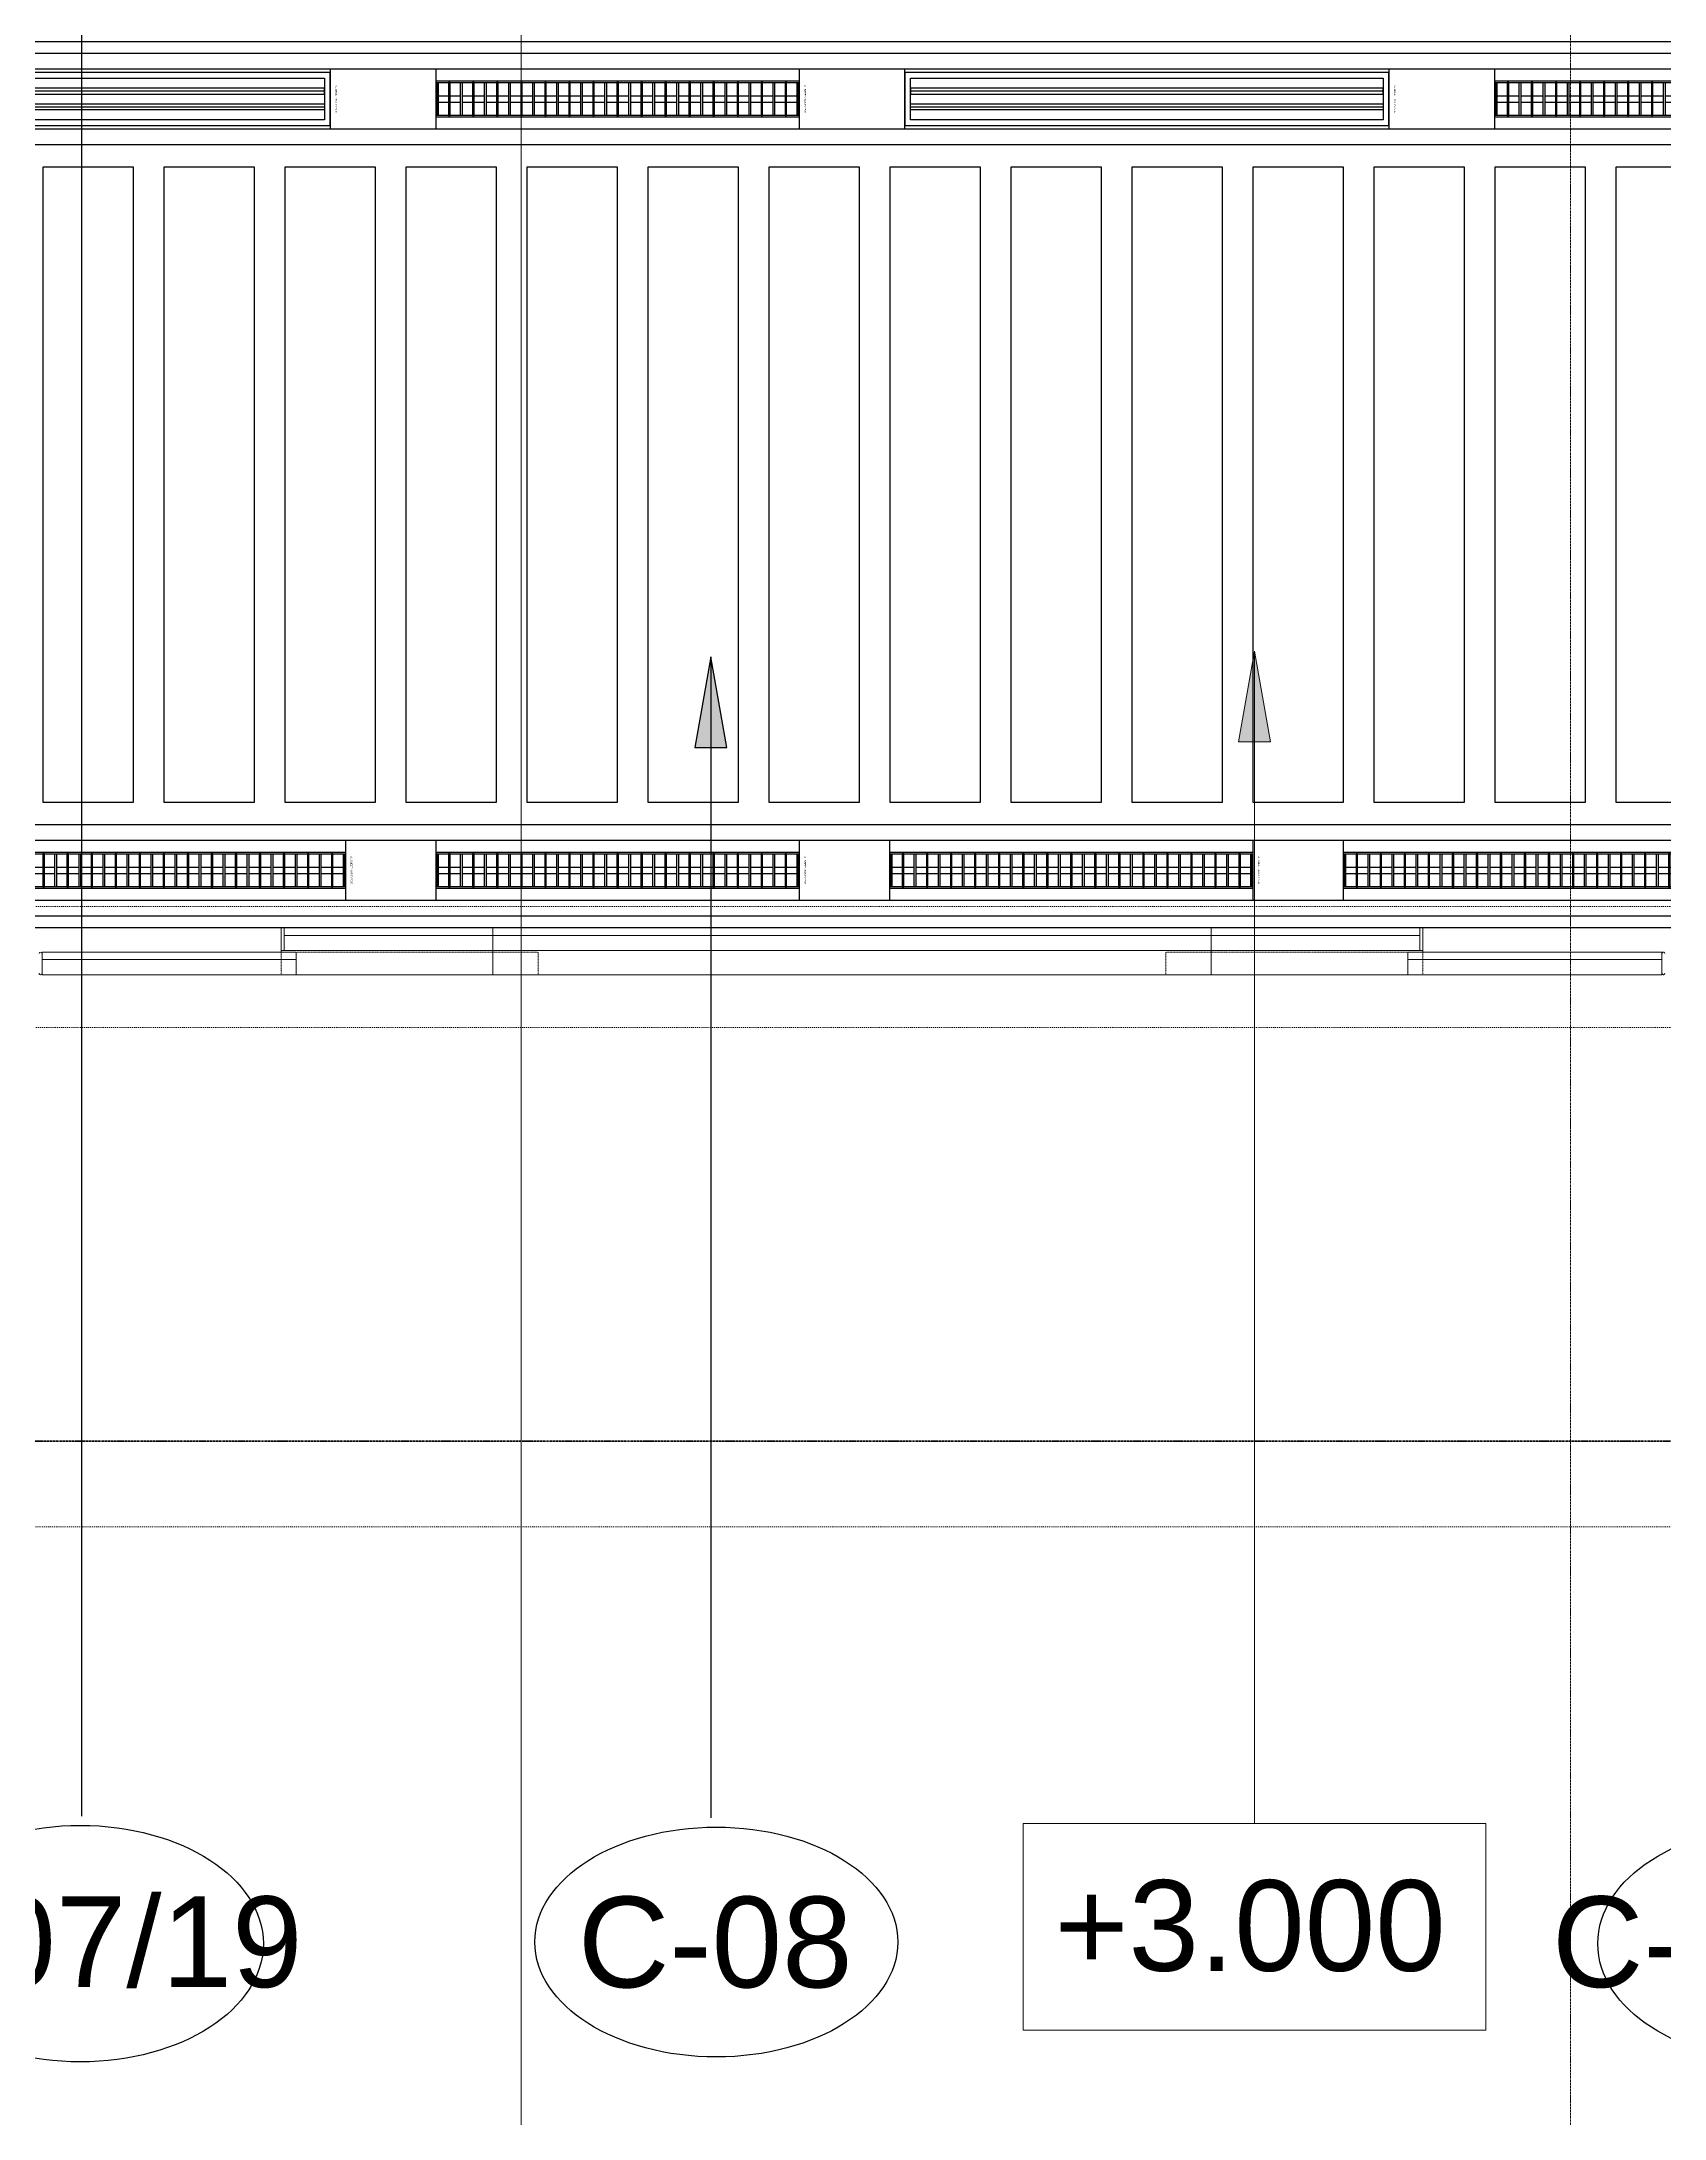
# Model space of a CAD drawing. Header units: millimetres. Extents: x -795739 to -715748, y -34378 to 22353.
# Drawn here: x -749737 to -744371, y -3837 to 3029 of the extents above; entities that cross this region are included whole.
import ezdxf
from ezdxf.enums import TextEntityAlignment as Align
from ezdxf.xclip import XClip

# ---------------------------------------------------------------- set-up
doc = ezdxf.new("R2010")
doc.units = ezdxf.units.MM
doc.header["$XCLIPFRAME"] = 0
for name, pattern in [('DASH', [6.35, 3.175, -3.175]), ('DPA_Grid _ Level 100', [10, 5.5, -1.6, 1.3, -1.6]), ('DPA_Hidden 500', [1.4, 0.8, -0.6])]:
    doc.linetypes.add(name, pattern=pattern)
for name, color, linetype in [('000 - WIPEOUT', 250, 'Continuous'), ('001 - ASCESSORIES', 251, 'Continuous'), ('008 - LIGHTING', 1, 'Continuous'), ('A04_TUBE SERIES', 2, 'Continuous'), ('A11_ALU.SOLID SHEET', 2, 'Continuous')]:
    doc.layers.add(name, color=color, linetype=linetype)
for name, color, linetype, lineweight in [('A-ANNO-NOTE', 3, 'Continuous', 25), ('A-GENM', 1, 'Continuous', 9), ('A-GENM-HDLN', 2, 'DPA_Hidden 500', 9), ('A-ROOM-IDEN', 3, 'Continuous', 25), ('G-ANNO-SECL', 3, 'Continuous', 9), ('G-ANNO-TEXT', 3, 'Continuous', 9), ('Q-SPCQ', 2, 'Continuous', 9), ('Q-SPCQ-HDLN', 2, 'DASH', 9), ('S-GRID', 251, 'Continuous', 9)]:
    doc.layers.add(name, color=color, linetype=linetype, lineweight=lineweight)
doc.styles.add('Arial_2', font='arial.ttf', dxfattribs={"height": 300})

# ---------------------------------------------------------------- blocks, each defined once
blk = doc.blocks.new('DPA_Speciality_PlatformScreenDoor - Length_135300-12767973-4282-01 ENLARGED LOWER PLATFORM LEVEL - REFLECTED CEILING PLAN - SHEET 3')
at = {"layer": 'A-GENM'}
for p, q in [((27837.5, -250), (27639.7, -250)), ((27639.7, -250), (27837.5, -250)), ((27732.5, -250), (27642.5, -250)), ((27642.5, -250), (27732.5, -250)), ((27742.5, -250), (27832.5, -250)), ((27832.5, -250), (27742.5, -250)), ((32212.5, -250), (32410.3, -250)), ((32410.3, -250), (32212.5, -250)), ((32307.5, -250), (32217.5, -250)), ((32217.5, -250), (32307.5, -250)), ((32317.5, -250), (32407.5, -250)), ((32407.5, -250), (32317.5, -250)), ((28390.3, -330), (28514.1, -330)), ((28400.9, -330), (28454, -330)), ((28450.4, -330), (28503.5, -330)), ((29990.3, -330), (30114.1, -330)), ((30000.9, -330), (30054, -330)), ((30050.4, -330), (30103.5, -330))]:
    blk.add_line(p, q, dxfattribs=at)
at = {"layer": 'A-GENM-HDLN'}
for p, q in [((28137.5, -175), (28137.5, -250)), ((28137.5, -175), (28987.5, -175)), ((28987.5, -250), (28987.5, -175)), ((31062.5, -250), (31062.5, -175)), ((31912.5, -175), (31062.5, -175)), ((31912.5, -175), (31912.5, -250)), ((28137.5, -250), (28987.5, -250)), ((31912.5, -250), (31062.5, -250))]:
    blk.add_line(p, q, dxfattribs=at)
at = {"layer": 'Q-SPCQ', "linetype": 'DASH', "lineweight": 9}
blk.add_line((3946, 1650), (73451.3, 1650), dxfattribs=at)
at = {"layer": 'Q-SPCQ'}
for p, q in [((28187.5, -175), (27347.5, -175)), ((27347.5, -175), (28187.5, -175)), ((27347.5, -175), (27347.5, -225)), ((27347.5, -175), (27347.5, -225)), ((27347.5, -245), (27347.5, -180)), ((27347.5, -180), (27347.5, -245)), ((27377.5, -175), (28157.5, -175)), ((28157.5, -175), (27377.5, -175)), ((28157.5, -175), (27377.5, -175)), ((27377.5, -175), (28157.5, -175)), ((28137.5, -175), (28837.5, -175)), ((28187.5, -225), (28187.5, -175)), ((28187.5, -175), (28187.5, -225)), ((28837.5, -175), (28837.5, -330)), ((28837.5, -175), (31212.5, -175)), ((28837.5, -330), (28837.5, -175)), ((28837.5, -200), (28837.5, -175.9)), ((28837.5, -175.9), (28837.5, -200)), ((28837.5, -305), (28837.5, -200)), ((28837.5, -200), (28837.5, -305)), ((31212.5, -175), (31212.5, -330)), ((31212.5, -175), (31912.5, -175)), ((31212.5, -330), (31212.5, -175)), ((31212.5, -200), (31212.5, -175.9)), ((31212.5, -175.9), (31212.5, -200)), ((31212.5, -305), (31212.5, -200)), ((31212.5, -200), (31212.5, -305)), ((31862.5, -175), (32702.5, -175)), ((32702.5, -175), (31862.5, -175)), ((31862.5, -175), (31862.5, -225)), ((31862.5, -225), (31862.5, -175)), ((32672.5, -175), (31892.5, -175)), ((31892.5, -175), (32672.5, -175)), ((31892.5, -175), (32672.5, -175)), ((32672.5, -175), (31892.5, -175)), ((32702.5, -225), (32702.5, -175)), ((32702.5, -225), (32702.5, -175)), ((32702.5, -180), (32702.5, -245)), ((32702.5, -245), (32702.5, -180)), ((27347.5, -225), (28187.5, -225)), ((28187.5, -225), (27347.5, -225)), ((27347.5, -250), (27347.5, -225)), ((27347.5, -225), (27347.5, -250)), ((28187.5, -225), (27347.5, -225)), ((27347.5, -225), (27347.5, -250)), ((27347.5, -250), (27347.5, -225)), ((27347.5, -225), (28187.5, -225)), ((28187.5, -225), (27347.5, -225)), ((27347.5, -225), (28187.5, -225)), ((27347.5, -250), (28187.5, -250)), ((28187.5, -250), (27347.5, -250)), ((27347.5, -250), (28187.5, -250)), ((28187.5, -250), (27347.5, -250)), ((28157.5, -225), (27377.5, -225)), ((27377.5, -225), (28157.5, -225)), ((27377.5, -225), (28157.5, -225)), ((28157.5, -225), (27377.5, -225)), ((28137.5, -225), (27397.5, -225)), ((27397.5, -225), (28137.5, -225)), ((28137.5, -225), (27397.5, -225)), ((27397.5, -225), (28137.5, -225)), ((28137.5, -250), (27397.5, -250)), ((27397.5, -250), (28137.5, -250)), ((28137.5, -250), (27397.5, -250)), ((27397.5, -250), (28137.5, -250)), ((28137.5, -305), (28137.5, -250)), ((28137.5, -250), (28137.5, -330)), ((28147.5, -255), (28137.5, -255)), ((28137.5, -255), (28137.5, -330)), ((28137.5, -330), (28137.5, -255)), ((28137.5, -255), (28147.5, -255)), ((28147.5, -330), (28147.5, -255)), ((28147.5, -255), (28147.5, -330)), ((28837.5, -255), (28147.5, -255)), ((28147.5, -255), (28837.5, -255)), ((28147.5, -255), (28147.5, -305)), ((28147.5, -255), (28147.5, -305)), ((28187.5, -225), (28187.5, -250)), ((28187.5, -225), (28187.5, -250)), ((28187.5, -250), (28187.5, -225)), ((28187.5, -225), (28187.5, -250)), ((28197.5, -255), (28777.5, -255)), ((28777.5, -255), (28197.5, -255)), ((28787.5, -255), (28197.5, -255)), ((28197.5, -255), (28787.5, -255)), ((31212.5, -255), (28837.5, -255)), ((28837.5, -255), (31212.5, -255)), ((28837.5, -255), (28837.5, -305)), ((28837.5, -255), (28837.5, -305)), ((28837.5, -305), (28837.5, -255)), ((28837.5, -255), (28837.5, -305)), ((31162.5, -255), (28887.5, -255)), ((28887.5, -255), (31162.5, -255)), ((28897.5, -255), (31152.5, -255)), ((31152.5, -255), (28897.5, -255)), ((31212.5, -255), (31902.5, -255)), ((31902.5, -255), (31212.5, -255)), ((31212.5, -255), (31212.5, -305)), ((31212.5, -305), (31212.5, -255)), ((31212.5, -305), (31212.5, -255)), ((31212.5, -255), (31212.5, -305)), ((31262.5, -255), (31852.5, -255)), ((31852.5, -255), (31262.5, -255)), ((31852.5, -255), (31272.5, -255)), ((31272.5, -255), (31852.5, -255)), ((32702.5, -225), (31862.5, -225)), ((31862.5, -225), (32702.5, -225)), ((31862.5, -250), (31862.5, -225)), ((31862.5, -250), (31862.5, -225)), ((32702.5, -225), (31862.5, -225)), ((31862.5, -225), (31862.5, -250)), ((31862.5, -250), (31862.5, -225)), ((31862.5, -225), (32702.5, -225)), ((31862.5, -225), (32702.5, -225)), ((32702.5, -225), (31862.5, -225)), ((32702.5, -250), (31862.5, -250)), ((31862.5, -250), (32702.5, -250)), ((31862.5, -250), (32702.5, -250)), ((32702.5, -250), (31862.5, -250)), ((31892.5, -225), (32672.5, -225)), ((32672.5, -225), (31892.5, -225)), ((32672.5, -225), (31892.5, -225)), ((31892.5, -225), (32672.5, -225)), ((31902.5, -255), (31902.5, -330)), ((31912.5, -255), (31902.5, -255)), ((31902.5, -255), (31912.5, -255)), ((31902.5, -330), (31902.5, -255)), ((31902.5, -305), (31902.5, -255)), ((31902.5, -305), (31902.5, -255)), ((31912.5, -225), (32652.5, -225)), ((32652.5, -225), (31912.5, -225)), ((31912.5, -225), (32652.5, -225)), ((32652.5, -225), (31912.5, -225)), ((31912.5, -250), (32652.5, -250)), ((32652.5, -250), (31912.5, -250)), ((31912.5, -250), (32652.5, -250)), ((32652.5, -250), (31912.5, -250)), ((31912.5, -330), (31912.5, -250)), ((31912.5, -250), (31912.5, -305)), ((31912.5, -330), (31912.5, -255)), ((31912.5, -255), (31912.5, -330)), ((32702.5, -225), (32702.5, -250)), ((32702.5, -250), (32702.5, -225)), ((32702.5, -250), (32702.5, -225)), ((32702.5, -225), (32702.5, -250)), ((28137.5, -329.1), (28137.5, -305)), ((28137.5, -330), (28837.5, -330)), ((28137.5, -330), (28147.5, -330)), ((28147.5, -330), (28137.5, -330)), ((28837.5, -305), (28147.5, -305)), ((28147.5, -305), (28827.5, -305)), ((28147.5, -305), (28147.5, -330)), ((28147.5, -305), (28147.5, -330)), ((28147.5, -305), (28827.5, -305)), ((28827.5, -305), (28147.5, -305)), ((28147.5, -330), (28147.5, -305)), ((28147.5, -305), (28147.5, -330)), ((28837.5, -305), (28147.5, -305)), ((28147.5, -305), (28837.5, -305)), ((28827.5, -330), (28147.5, -330)), ((28147.5, -330), (28837.5, -330)), ((28147.5, -330), (28827.5, -330)), ((28827.5, -330), (28147.5, -330)), ((28777.5, -305), (28197.5, -305)), ((28197.5, -305), (28777.5, -305)), ((28777.5, -305), (28197.5, -305)), ((28197.5, -305), (28777.5, -305)), ((28787.5, -305), (28197.5, -305)), ((28197.5, -305), (28787.5, -305)), ((28197.5, -305), (28777.5, -305)), ((28777.5, -305), (28197.5, -305)), ((28777.5, -330), (28197.5, -330)), ((28197.5, -330), (28777.5, -330)), ((28777.5, -330), (28197.5, -330)), ((28197.5, -330), (28777.5, -330)), ((28827.5, -305), (28837.5, -305)), ((28837.5, -330), (28827.5, -330)), ((28837.5, -329.1), (28837.5, -305)), ((31212.5, -305), (28837.5, -305)), ((28837.5, -305), (28847.5, -305)), ((28837.5, -330), (28837.5, -305)), ((28837.5, -305), (28837.5, -330)), ((31212.5, -305), (28837.5, -305)), ((28837.5, -305), (31212.5, -305)), ((28837.5, -305), (28837.5, -329.1)), ((28837.5, -330), (28837.5, -305)), ((28837.5, -305), (28837.5, -330)), ((28837.5, -330), (31212.5, -330)), ((28847.5, -330), (28837.5, -330)), ((28837.5, -330), (31212.5, -330)), ((28847.5, -305), (31202.5, -305)), ((28847.5, -305), (31202.5, -305)), ((31202.5, -305), (28847.5, -305)), ((31202.5, -330), (28847.5, -330)), ((28847.5, -330), (31202.5, -330)), ((31202.5, -330), (28847.5, -330)), ((31162.5, -305), (28887.5, -305)), ((28887.5, -305), (31162.5, -305)), ((31152.5, -305), (28897.5, -305)), ((28897.5, -305), (31152.5, -305)), ((31152.5, -305), (28897.5, -305)), ((28897.5, -305), (31152.5, -305)), ((28897.5, -305), (31152.5, -305)), ((31152.5, -305), (28897.5, -305)), ((31152.5, -330), (28897.5, -330)), ((28897.5, -330), (31152.5, -330)), ((31152.5, -330), (28897.5, -330)), ((28897.5, -330), (31152.5, -330)), ((31202.5, -305), (31212.5, -305)), ((31212.5, -330), (31202.5, -330)), ((31212.5, -329.1), (31212.5, -305)), ((31212.5, -305), (31222.5, -305)), ((31902.5, -305), (31212.5, -305)), ((31212.5, -305), (31212.5, -330)), ((31212.5, -330), (31212.5, -305)), ((31212.5, -305), (31902.5, -305)), ((31902.5, -305), (31212.5, -305)), ((31212.5, -305), (31212.5, -329.1)), ((31212.5, -330), (31212.5, -305)), ((31212.5, -305), (31212.5, -330)), ((31212.5, -330), (31912.5, -330)), ((31212.5, -330), (31902.5, -330)), ((31222.5, -330), (31212.5, -330)), ((31222.5, -305), (31902.5, -305)), ((31902.5, -305), (31222.5, -305)), ((31222.5, -305), (31902.5, -305)), ((31902.5, -330), (31222.5, -330)), ((31902.5, -330), (31222.5, -330)), ((31222.5, -330), (31902.5, -330)), ((31262.5, -305), (31852.5, -305)), ((31852.5, -305), (31262.5, -305)), ((31272.5, -305), (31852.5, -305)), ((31852.5, -305), (31272.5, -305)), ((31272.5, -305), (31852.5, -305)), ((31852.5, -305), (31272.5, -305)), ((31852.5, -305), (31272.5, -305)), ((31272.5, -305), (31852.5, -305)), ((31272.5, -330), (31852.5, -330)), ((31852.5, -330), (31272.5, -330)), ((31272.5, -330), (31852.5, -330)), ((31852.5, -330), (31272.5, -330)), ((31902.5, -330), (31902.5, -305)), ((31902.5, -330), (31902.5, -305)), ((31902.5, -305), (31902.5, -330)), ((31902.5, -330), (31902.5, -305)), ((31902.5, -330), (31912.5, -330)), ((31912.5, -330), (31902.5, -330)), ((31912.5, -305), (31912.5, -329.1))]:
    blk.add_line(p, q, dxfattribs=at)
for centre, start, end in [((27342.5, -180), 0, 180), ((27342.5, -180), 60, 120), ((27342.5, -180), 0, 45), ((32707.5, -180), 0, 180), ((32707.5, -180), 135, 180), ((27342.5, -245), 180, 360), ((27342.5, -245), 240, 300), ((27342.5, -245), 330, 360), ((32707.5, -245), 180, 210), ((32707.5, -245), 180, 0)]:
    blk.add_arc(centre, 5, start, end, dxfattribs=at)
at = {"layer": 'Q-SPCQ-HDLN'}
for p, q in [((73451.3, 0), (3946, 0)), ((73451.3, -330), (3946, -330)), ((73451.3, -400), (3946, -400))]:
    blk.add_line(p, q, dxfattribs=at)
blk = doc.blocks.new('DPA_TAG Room-Ceiling - STANDARD-8527542-4282-01 ENLARGED LOWER PLATFORM LEVEL - REFLECTED CEILING PLAN - SHEET 3')
at = {"layer": 'A-ROOM-IDEN'}
blk.add_ellipse((0, 0), major_axis=(-6, 0), ratio=0.633333, dxfattribs=at)
blk = doc.blocks.new('Ceiling Tags - Ceiling Tags-9510765-4282-01 ENLARGED LOWER PLATFORM LEVEL - REFLECTED CEILING PLAN - SHEET 3')
at = {"layer": 'A-ANNO-NOTE'}
blk.add_ellipse((0, 0), major_axis=(6.049, 0), ratio=0.646436, dxfattribs=at)
blk = doc.blocks.new('*U1241')
at = {"layer": 'S-GRID', "linetype": 'DPA_Grid _ Level 100'}
blk.add_line((34200, -21374.7), (34200, 16961.2), dxfattribs=at)
blk = doc.blocks.new('*U668')
at = {"layer": '001 - ASCESSORIES', "color": 0, "linetype": 'ByBlock'}
blk.add_lwpolyline([(800, 87.5), (-800, 87.5), (-800, -87.5), (800, -87.5)], close=True, dxfattribs=at)
at = {"layer": '001 - ASCESSORIES', "linetype": 'ByBlock'}
for points in [[(-781.5, 69), (781.5, 69), (781.5, -69), (-781.5, -69)], [(781.5, 36.3), (-781.5, 36.3), (-781.5, 16.3), (781.5, 16.3)], [(-781.5, -16.3), (781.5, -16.3), (781.5, -36.3), (-781.5, -36.3)]]:
    blk.add_lwpolyline(points, close=True, dxfattribs=at)
for points in [[(781.5, 26.3), (-781.5, 26.3)], [(-781.5, -26.3), (781.5, -26.3)]]:
    blk.add_lwpolyline(points, dxfattribs=at)
blk = doc.blocks.new('*U666')
at = {"color": 1}
blk.add_wipeout([(600, -60), (-600, -60), (-600, 60), (600, 60)], dxfattribs=at).dxf.layer = '000 - WIPEOUT'
at = {"layer": '001 - ASCESSORIES', "color": 0}
blk.add_lwpolyline([(600, -60), (-600, -60), (-600, 60), (600, 60)], close=True, dxfattribs=at)
at = {"layer": '001 - ASCESSORIES'}
for points in [[(-593.5, -55), (-598.5, -55), (-598.5, 55), (-593.5, 55)], [(595, -55), (-595, -55), (-595, 55), (595, 55)], [(-558.8, -55), (-553.8, -55), (-553.8, 55), (-558.8, 55)], [(-514, -55), (-519, -55), (-519, 55), (-514, 55)], [(-479.3, -55), (-474.3, -55), (-474.3, 55), (-479.3, 55)], [(-434.6, -55), (-439.6, -55), (-439.6, 55), (-434.6, 55)], [(-399.8, -55), (-394.8, -55), (-394.8, 55), (-399.8, 55)], [(-355.1, -55), (-360.1, -55), (-360.1, 55), (-355.1, 55)], [(-320.4, -55), (-315.4, -55), (-315.4, 55), (-320.4, 55)], [(-275.6, -55), (-280.6, -55), (-280.6, 55), (-275.6, 55)], [(-240.9, -55), (-235.9, -55), (-235.9, 55), (-240.9, 55)], [(-196.2, -55), (-201.2, -55), (-201.2, 55), (-196.2, 55)], [(-161.4, -55), (-156.4, -55), (-156.4, 55), (-161.4, 55)], [(-116.7, -55), (-121.7, -55), (-121.7, 55), (-116.7, 55)], [(-82, -55), (-77, -55), (-77, 55), (-82, 55)], [(-37.2, -55), (-42.2, -55), (-42.2, 55), (-37.2, 55)], [(-2.5, -55), (2.5, -55), (2.5, 55), (-2.5, 55)], [(42.2, -55), (37.2, -55), (37.2, 55), (42.2, 55)], [(77, -55), (82, -55), (82, 55), (77, 55)], [(121.7, -55), (116.7, -55), (116.7, 55), (121.7, 55)], [(156.4, -55), (161.4, -55), (161.4, 55), (156.4, 55)], [(201.2, -55), (196.2, -55), (196.2, 55), (201.2, 55)], [(235.9, -55), (240.9, -55), (240.9, 55), (235.9, 55)], [(280.6, -55), (275.6, -55), (275.6, 55), (280.6, 55)], [(315.4, -55), (320.4, -55), (320.4, 55), (315.4, 55)], [(360.1, -55), (355.1, -55), (355.1, 55), (360.1, 55)], [(394.8, -55), (399.8, -55), (399.8, 55), (394.8, 55)], [(439.6, -55), (434.6, -55), (434.6, 55), (439.6, 55)], [(474.3, -55), (479.3, -55), (479.3, 55), (474.3, 55)], [(519, -55), (514, -55), (514, 55), (519, 55)], [(553.8, -55), (558.8, -55), (558.8, 55), (553.8, 55)], [(598.5, -55), (593.5, -55), (593.5, 55), (598.5, 55)]]:
    blk.add_lwpolyline(points, close=True, dxfattribs=at)
for points in [[(-593.5, 10), (-558.8, 10)], [(-553.8, 10), (-519, 10)], [(-514, 10), (-479.3, 10)], [(-474.3, 10), (-439.6, 10)], [(-434.6, 10), (-399.8, 10)], [(-394.8, 10), (-360.1, 10)], [(-355.1, 10), (-320.4, 10)], [(-315.4, 10), (-280.6, 10)], [(-275.6, 10), (-240.9, 10)], [(-235.9, 10), (-201.2, 10)], [(-196.2, 10), (-161.4, 10)], [(-156.4, 10), (-121.7, 10)], [(-116.7, 10), (-82, 10)], [(-77, 10), (-42.2, 10)], [(-37.2, 10), (-2.5, 10)], [(2.5, 10), (37.2, 10)], [(42.2, 10), (77, 10)], [(82, 10), (116.7, 10)], [(121.7, 10), (156.4, 10)], [(161.4, 10), (196.2, 10)], [(201.2, 10), (235.9, 10)], [(240.9, 10), (275.6, 10)], [(280.6, 10), (315.4, 10)], [(320.4, 10), (355.1, 10)], [(360.1, 10), (394.8, 10)], [(399.8, 10), (434.6, 10)], [(439.6, 10), (474.3, 10)], [(479.3, 10), (514, 10)], [(519, 10), (553.8, 10)], [(558.8, 10), (593.5, 10)], [(-593.5, -10), (-558.8, -10)], [(-553.8, -10), (-519, -10)], [(-514, -10), (-479.3, -10)], [(-474.3, -10), (-439.6, -10)], [(-434.6, -10), (-399.8, -10)], [(-394.8, -10), (-360.1, -10)], [(-355.1, -10), (-320.4, -10)], [(-315.4, -10), (-280.6, -10)], [(-275.6, -10), (-240.9, -10)], [(-235.9, -10), (-201.2, -10)], [(-196.2, -10), (-161.4, -10)], [(-156.4, -10), (-121.7, -10)], [(-116.7, -10), (-82, -10)], [(-77, -10), (-42.2, -10)], [(-37.2, -10), (-2.5, -10)], [(2.5, -10), (37.2, -10)], [(42.2, -10), (77, -10)], [(82, -10), (116.7, -10)], [(121.7, -10), (156.4, -10)], [(161.4, -10), (196.2, -10)], [(201.2, -10), (235.9, -10)], [(240.9, -10), (275.6, -10)], [(280.6, -10), (315.4, -10)], [(320.4, -10), (355.1, -10)], [(360.1, -10), (394.8, -10)], [(399.8, -10), (434.6, -10)], [(439.6, -10), (474.3, -10)], [(479.3, -10), (514, -10)], [(519, -10), (553.8, -10)], [(558.8, -10), (593.5, -10)]]:
    blk.add_lwpolyline(points, dxfattribs=at)
blk = doc.blocks.new('*U919')
at = {"layer": 'A11_ALU.SOLID SHEET', "color": 0}
blk.add_lwpolyline([(350, -98.8), (350, 98.8), (0, 98.8), (0, -98.8)], close=True, dxfattribs=at)
at = {"layer": 'Defpoints', "color": 250}
blk.add_point((0, 0), dxfattribs=at)
blk.add_text('AL.SHEET-HAT-TYPE-R', height=6, rotation=270, dxfattribs=at).set_placement((15, 0), align=Align.BOTTOM_CENTER)
blk = doc.blocks.new('*U925')
blk.add_attdef('EXTR.OVL-LENGTH_', (-25, -59.1), '', height=5)
blk.add_wipeout([(-25, 0), (25, 0), (25, 67400), (-25, 67400)]).dxf.layer = '000 - WIPEOUT'
at = {"layer": 'A04_TUBE SERIES', "color": 0}
blk.add_lwpolyline([(-25, 0), (25, 0), (25, 67400), (-25, 67400)], close=True, dxfattribs=at)
blk = doc.blocks.new('*U926')
blk.add_attdef('EXTR.OVL-LENGTH_', (-25, -59.1), '', height=5)
blk.add_wipeout([(-25, 0), (25, 0), (25, 67400), (-25, 67400)]).dxf.layer = '000 - WIPEOUT'
at = {"layer": 'A04_TUBE SERIES', "color": 0}
blk.add_lwpolyline([(-25, 0), (25, 0), (25, 67400), (-25, 67400)], close=True, dxfattribs=at)
blk = doc.blocks.new('*U920')
at = {"layer": 'A11_ALU.SOLID SHEET', "color": 0}
blk.add_lwpolyline([(300, -98.8), (300, 98.8), (0, 98.8), (0, -98.8)], close=True, dxfattribs=at)
at = {"layer": 'Defpoints', "color": 250}
blk.add_point((0, 0), dxfattribs=at)
blk.add_text('AL.SHEET-HAT-TYPE-R', height=6, rotation=270, dxfattribs=at).set_placement((15, 0), align=Align.BOTTOM_CENTER)
blk = doc.blocks.new('*U927')
blk.add_attdef('EXTR.OVL-LENGTH_', (-25, -59.1), '', height=5)
blk.add_wipeout([(-25, 0), (25, 0), (25, 67400), (-25, 67400)]).dxf.layer = '000 - WIPEOUT'
at = {"layer": 'A04_TUBE SERIES', "color": 0}
blk.add_lwpolyline([(-25, 0), (25, 0), (25, 67400), (-25, 67400)], close=True, dxfattribs=at)
blk = doc.blocks.new('*U928')
blk.add_attdef('EXTR.OVL-LENGTH_', (-25, -59.1), '', height=5)
blk.add_wipeout([(-25, 0), (25, 0), (25, 67400), (-25, 67400)]).dxf.layer = '000 - WIPEOUT'
at = {"layer": 'A04_TUBE SERIES', "color": 0}
blk.add_lwpolyline([(-25, 0), (25, 0), (25, 67400), (-25, 67400)], close=True, dxfattribs=at)
blk = doc.blocks.new('*U929')
at = {"color": 3}
for points in [[(-1050, -1250), (1050, -1250), (1050, -1550), (-1050, -1550)], [(-1050, -1650), (1050, -1650), (1050, -1950), (-1050, -1950)], [(-1050, -2050), (1050, -2050), (1050, -2350), (-1050, -2350)], [(-1050, -2450), (1050, -2450), (1050, -2750), (-1050, -2750)], [(-1050, -2850), (1050, -2850), (1050, -3150), (-1050, -3150)], [(-1050, -3250), (1050, -3250), (1050, -3550), (-1050, -3550)], [(-1050, -3650), (1050, -3650), (1050, -3950), (-1050, -3950)], [(-1050, -4050), (1050, -4050), (1050, -4350), (-1050, -4350)], [(-1050, -4450), (1050, -4450), (1050, -4750), (-1050, -4750)], [(-1050, -4850), (1050, -4850), (1050, -5150), (-1050, -5150)], [(-1050, -5250), (1050, -5250), (1050, -5550), (-1050, -5550)], [(-1050, -5650), (1050, -5650), (1050, -5950), (-1050, -5950)], [(-1050, -6050), (1050, -6050), (1050, -6350), (-1050, -6350)], [(-1050, -6450), (1050, -6450), (1050, -6750), (-1050, -6750)]]:
    blk.add_wipeout(points, dxfattribs=at).dxf.layer = '000 - WIPEOUT'
at = {"layer": 'A11_ALU.SOLID SHEET', "color": 0, "linetype": 'ByBlock'}
for points in [[(-1050, -1550), (1050, -1550), (1050, -1250), (-1050, -1250)], [(-1050, -1950), (1050, -1950), (1050, -1650), (-1050, -1650)], [(-1050, -2350), (1050, -2350), (1050, -2050), (-1050, -2050)], [(-1050, -2750), (1050, -2750), (1050, -2450), (-1050, -2450)], [(-1050, -3150), (1050, -3150), (1050, -2850), (-1050, -2850)], [(-1050, -3550), (1050, -3550), (1050, -3250), (-1050, -3250)], [(-1050, -3950), (1050, -3950), (1050, -3650), (-1050, -3650)], [(-1050, -4350), (1050, -4350), (1050, -4050), (-1050, -4050)], [(-1050, -4750), (1050, -4750), (1050, -4450), (-1050, -4450)], [(-1050, -5150), (1050, -5150), (1050, -4850), (-1050, -4850)], [(-1050, -5550), (1050, -5550), (1050, -5250), (-1050, -5250)], [(-1050, -5950), (1050, -5950), (1050, -5650), (-1050, -5650)], [(-1050, -6350), (1050, -6350), (1050, -6050), (-1050, -6050)], [(-1050, -6750), (1050, -6750), (1050, -6450), (-1050, -6450)]]:
    blk.add_lwpolyline(points, close=True, dxfattribs=at)
blk = doc.blocks.new('*U1025')
blk.add_lwpolyline([(-107450, -550), (27650, -550), (27650, -3480), (-107450, -3480)], close=True)
at = {"layer": '008 - LIGHTING'}
for p in [(-4900, -740), (-4900, -740), (-4900, -740), (-1400, -740), (-1400, -740), (-1400, -740)]:
    blk.add_blockref('*U668', p, dxfattribs=at)
at = {"layer": 'A11_ALU.SOLID SHEET', "color": 1}
for name, p in [('*U919', (-4100, -740)), ('*U919', (-2550, -740)), ('*U919', (-600, -740)), ('*U920', (-4050, -3290)), ('*U920', (-2550, -3290)), ('*U920', (-1050, -3290))]:
    blk.add_blockref(name, p, dxfattribs=at)
at = {"layer": '008 - LIGHTING'}
for p in [(-3150, -740), (350, -740), (-4650, -3290), (-3150, -3290), (-1650, -3290), (-150, -3290)]:
    blk.add_blockref('*U666', p, dxfattribs=at)
at = {"layer": 'A04_TUBE SERIES', "linetype": 'ByBlock', "rotation": 270}
for name, p in [('*U926', (-39850, -615)), ('*U925', (-39850, -865)), ('*U928', (-39850, -3165)), ('*U927', (-39850, -3415))]:
    blk.add_blockref(name, p, dxfattribs=at)
at = {"layer": 'A11_ALU.SOLID SHEET', "linetype": 'ByBlock', "rotation": 90}
blk.add_blockref('*U929', (-6300, -2015), dxfattribs=at)
at = {"layer": '008 - LIGHTING'}
for p in [(-3150, -740), (350, -740), (-4650, -3290), (-3150, -3290), (-1650, -3290), (-150, -3290)]:
    blk.add_blockref('*U666', p, dxfattribs=at)
for p in [(-3150, -740), (350, -740), (-4650, -3290), (-3150, -3290), (-1650, -3290), (-150, -3290)]:
    blk.add_blockref('*U666', p, dxfattribs=at)
blk = doc.blocks.new('DPA_Speciality_PlatformScreenDoor - Length_135300-12767973-4180-01 LOWER PLATFORM LEVEL - REFLECTED CEILING PLAN')
at = {"layer": 'A-GENM'}
for p, q in [((27732.5, -250), (27642.5, -250)), ((27642.5, -250), (27732.5, -250)), ((27837.5, -250), (27647.4, -250)), ((27647.4, -250), (27837.5, -250)), ((27742.5, -250), (27832.5, -250)), ((27832.5, -250), (27742.5, -250)), ((32212.5, -250), (32402.6, -250)), ((32402.6, -250), (32212.5, -250)), ((32307.5, -250), (32217.5, -250)), ((32217.5, -250), (32307.5, -250)), ((32317.5, -250), (32407.5, -250)), ((32407.5, -250), (32317.5, -250)), ((28390.3, -330), (28514.1, -330)), ((28400.9, -330), (28454, -330)), ((28450.4, -330), (28503.5, -330)), ((29990.3, -330), (30114.1, -330)), ((30000.9, -330), (30054, -330)), ((30050.4, -330), (30103.5, -330))]:
    blk.add_line(p, q, dxfattribs=at)
at = {"layer": 'A-GENM-HDLN'}
for p, q in [((28137.5, -175), (28137.5, -250)), ((28137.5, -175), (28987.5, -175)), ((28987.5, -250), (28987.5, -175)), ((31062.5, -250), (31062.5, -175)), ((31912.5, -175), (31062.5, -175)), ((31912.5, -175), (31912.5, -250)), ((28137.5, -250), (28987.5, -250)), ((31912.5, -250), (31062.5, -250))]:
    blk.add_line(p, q, dxfattribs=at)
at = {"layer": 'Q-SPCQ', "linetype": 'DASH'}
blk.add_line((1000, 1650), (134300, 1650), dxfattribs=at)
at = {"layer": 'Q-SPCQ'}
for p, q in [((28187.5, -175), (27347.5, -175)), ((27347.5, -175), (28187.5, -175)), ((27347.5, -175), (27347.5, -225)), ((27347.5, -175), (27347.5, -225)), ((27347.5, -245), (27347.5, -180)), ((27347.5, -180), (27347.5, -245)), ((27377.5, -175), (28157.5, -175)), ((28157.5, -175), (27377.5, -175)), ((28157.5, -175), (27377.5, -175)), ((27377.5, -175), (28157.5, -175)), ((28137.5, -175), (28837.5, -175)), ((28187.5, -225), (28187.5, -175)), ((28187.5, -175), (28187.5, -225)), ((28837.5, -175), (28837.5, -330)), ((28837.5, -175), (31212.5, -175)), ((28837.5, -330), (28837.5, -175)), ((28837.5, -200), (28837.5, -187.5)), ((28837.5, -187.5), (28837.5, -200)), ((28837.5, -305), (28837.5, -200)), ((28837.5, -200), (28837.5, -305)), ((31212.5, -175), (31212.5, -330)), ((31212.5, -175), (31912.5, -175)), ((31212.5, -330), (31212.5, -175)), ((31212.5, -200), (31212.5, -187.5)), ((31212.5, -187.5), (31212.5, -200)), ((31212.5, -305), (31212.5, -200)), ((31212.5, -200), (31212.5, -305)), ((31862.5, -175), (32702.5, -175)), ((32702.5, -175), (31862.5, -175)), ((31862.5, -175), (31862.5, -225)), ((31862.5, -225), (31862.5, -175)), ((32672.5, -175), (31892.5, -175)), ((31892.5, -175), (32672.5, -175)), ((31892.5, -175), (32672.5, -175)), ((32672.5, -175), (31892.5, -175)), ((32702.5, -225), (32702.5, -175)), ((32702.5, -225), (32702.5, -175)), ((32702.5, -180), (32702.5, -245)), ((32702.5, -245), (32702.5, -180)), ((27347.5, -225), (28187.5, -225)), ((28187.5, -225), (27347.5, -225)), ((27347.5, -250), (27347.5, -225)), ((27347.5, -225), (27347.5, -250)), ((28187.5, -225), (27347.5, -225)), ((27347.5, -225), (27347.5, -250)), ((27347.5, -250), (27347.5, -225)), ((27347.5, -225), (28187.5, -225)), ((28187.5, -225), (27347.5, -225)), ((27347.5, -225), (28187.5, -225)), ((27347.5, -250), (28187.5, -250)), ((28187.5, -250), (27347.5, -250)), ((27347.5, -250), (28187.5, -250)), ((28187.5, -250), (27347.5, -250)), ((28157.5, -225), (27377.5, -225)), ((27377.5, -225), (28157.5, -225)), ((27377.5, -225), (28157.5, -225)), ((28157.5, -225), (27377.5, -225)), ((28137.5, -225), (27397.5, -225)), ((27397.5, -225), (28137.5, -225)), ((28137.5, -225), (27397.5, -225)), ((27397.5, -225), (28137.5, -225)), ((28137.5, -250), (27397.5, -250)), ((27397.5, -250), (28137.5, -250)), ((28137.5, -250), (27397.5, -250)), ((27397.5, -250), (28137.5, -250)), ((28137.5, -305), (28137.5, -250)), ((28137.5, -250), (28137.5, -330)), ((28147.5, -255), (28137.5, -255)), ((28137.5, -255), (28137.5, -330)), ((28137.5, -330), (28137.5, -255)), ((28137.5, -255), (28147.5, -255)), ((28147.5, -330), (28147.5, -255)), ((28147.5, -255), (28147.5, -330)), ((28837.5, -255), (28147.5, -255)), ((28147.5, -255), (28837.5, -255)), ((28147.5, -255), (28147.5, -305)), ((28147.5, -255), (28147.5, -305)), ((28187.5, -225), (28187.5, -250)), ((28187.5, -225), (28187.5, -250)), ((28187.5, -250), (28187.5, -225)), ((28187.5, -225), (28187.5, -250)), ((28197.5, -255), (28777.5, -255)), ((28777.5, -255), (28197.5, -255)), ((28787.5, -255), (28197.5, -255)), ((28197.5, -255), (28787.5, -255)), ((31212.5, -255), (28837.5, -255)), ((28837.5, -255), (31212.5, -255)), ((28837.5, -255), (28837.5, -305)), ((28837.5, -255), (28837.5, -305)), ((28837.5, -305), (28837.5, -255)), ((28837.5, -255), (28837.5, -305)), ((31160.9, -255), (28887.5, -255)), ((28887.5, -255), (31160.9, -255)), ((28897.5, -255), (31152.5, -255)), ((31152.5, -255), (28897.5, -255)), ((31212.5, -255), (31902.5, -255)), ((31902.5, -255), (31212.5, -255)), ((31212.5, -255), (31212.5, -305)), ((31212.5, -305), (31212.5, -255)), ((31212.5, -305), (31212.5, -255)), ((31212.5, -255), (31212.5, -305)), ((31262.5, -255), (31852.5, -255)), ((31852.5, -255), (31262.5, -255)), ((31852.5, -255), (31272.5, -255)), ((31272.5, -255), (31852.5, -255)), ((32702.5, -225), (31862.5, -225)), ((31862.5, -225), (32702.5, -225)), ((31862.5, -250), (31862.5, -225)), ((31862.5, -250), (31862.5, -225)), ((32702.5, -225), (31862.5, -225)), ((31862.5, -225), (31862.5, -250)), ((31862.5, -250), (31862.5, -225)), ((31862.5, -225), (32702.5, -225)), ((31862.5, -225), (32702.5, -225)), ((32702.5, -225), (31862.5, -225)), ((32702.5, -250), (31862.5, -250)), ((31862.5, -250), (32702.5, -250)), ((31862.5, -250), (32702.5, -250)), ((32702.5, -250), (31862.5, -250)), ((31892.5, -225), (32672.5, -225)), ((32672.5, -225), (31892.5, -225)), ((32672.5, -225), (31892.5, -225)), ((31892.5, -225), (32672.5, -225)), ((31902.5, -255), (31902.5, -330)), ((31912.5, -255), (31902.5, -255)), ((31902.5, -255), (31912.5, -255)), ((31902.5, -330), (31902.5, -255)), ((31902.5, -305), (31902.5, -255)), ((31902.5, -305), (31902.5, -255)), ((31912.5, -225), (32652.5, -225)), ((32652.5, -225), (31912.5, -225)), ((31912.5, -225), (32652.5, -225)), ((32652.5, -225), (31912.5, -225)), ((31912.5, -250), (32652.5, -250)), ((32652.5, -250), (31912.5, -250)), ((31912.5, -250), (32652.5, -250)), ((32652.5, -250), (31912.5, -250)), ((31912.5, -330), (31912.5, -250)), ((31912.5, -250), (31912.5, -305)), ((31912.5, -330), (31912.5, -255)), ((31912.5, -255), (31912.5, -330)), ((32702.5, -225), (32702.5, -250)), ((32702.5, -250), (32702.5, -225)), ((32702.5, -250), (32702.5, -225)), ((32702.5, -225), (32702.5, -250)), ((28137.5, -317.5), (28137.5, -305)), ((28137.5, -330), (28837.5, -330)), ((28137.5, -330), (28147.5, -330)), ((28147.5, -330), (28137.5, -330)), ((28837.5, -305), (28147.5, -305)), ((28147.5, -305), (28827.5, -305)), ((28147.5, -305), (28147.5, -330)), ((28147.5, -305), (28147.5, -330)), ((28147.5, -305), (28827.5, -305)), ((28827.5, -305), (28147.5, -305)), ((28147.5, -330), (28147.5, -305)), ((28147.5, -305), (28147.5, -330)), ((28837.5, -305), (28147.5, -305)), ((28147.5, -305), (28837.5, -305)), ((28827.5, -330), (28147.5, -330)), ((28147.5, -330), (28837.5, -330)), ((28147.5, -330), (28827.5, -330)), ((28827.5, -330), (28147.5, -330)), ((28777.5, -305), (28197.5, -305)), ((28197.5, -305), (28777.5, -305)), ((28777.5, -305), (28197.5, -305)), ((28197.5, -305), (28777.5, -305)), ((28787.5, -305), (28197.5, -305)), ((28197.5, -305), (28787.5, -305)), ((28197.5, -305), (28777.5, -305)), ((28777.5, -305), (28197.5, -305)), ((28777.5, -330), (28197.5, -330)), ((28197.5, -330), (28777.5, -330)), ((28777.5, -330), (28197.5, -330)), ((28197.5, -330), (28777.5, -330)), ((28827.5, -305), (28837.5, -305)), ((28837.5, -330), (28827.5, -330)), ((28837.5, -317.5), (28837.5, -305)), ((31212.5, -305), (28837.5, -305)), ((28837.5, -305), (28847.5, -305)), ((28837.5, -330), (28837.5, -305)), ((28837.5, -305), (28837.5, -330)), ((31212.5, -305), (28837.5, -305)), ((28837.5, -305), (31212.5, -305)), ((28837.5, -305), (28837.5, -317.5)), ((28837.5, -330), (28837.5, -305)), ((28837.5, -305), (28837.5, -330)), ((28837.5, -330), (31212.5, -330)), ((28847.5, -330), (28837.5, -330)), ((28837.5, -330), (31212.5, -330)), ((28847.5, -305), (31202.5, -305)), ((28847.5, -305), (31202.5, -305)), ((31202.5, -305), (28847.5, -305)), ((31202.5, -330), (28847.5, -330)), ((28847.5, -330), (31202.5, -330)), ((31202.5, -330), (28847.5, -330)), ((31160.9, -305), (28887.5, -305)), ((28887.5, -305), (31160.9, -305)), ((31152.5, -305), (28897.5, -305)), ((28897.5, -305), (31152.5, -305)), ((31152.5, -305), (28897.5, -305)), ((28897.5, -305), (31152.5, -305)), ((28897.5, -305), (31152.5, -305)), ((31152.5, -305), (28897.5, -305)), ((31152.5, -330), (28897.5, -330)), ((28897.5, -330), (31152.5, -330)), ((31152.5, -330), (28897.5, -330)), ((28897.5, -330), (31152.5, -330)), ((31202.5, -305), (31212.5, -305)), ((31212.5, -330), (31202.5, -330)), ((31212.5, -317.5), (31212.5, -305)), ((31212.5, -305), (31222.5, -305)), ((31902.5, -305), (31212.5, -305)), ((31212.5, -305), (31212.5, -330)), ((31212.5, -330), (31212.5, -305)), ((31212.5, -305), (31902.5, -305)), ((31902.5, -305), (31212.5, -305)), ((31212.5, -305), (31212.5, -317.5)), ((31212.5, -330), (31212.5, -305)), ((31212.5, -305), (31212.5, -330)), ((31212.5, -330), (31912.5, -330)), ((31212.5, -330), (31902.5, -330)), ((31222.5, -330), (31212.5, -330)), ((31222.5, -305), (31902.5, -305)), ((31902.5, -305), (31222.5, -305)), ((31222.5, -305), (31902.5, -305)), ((31902.5, -330), (31222.5, -330)), ((31902.5, -330), (31222.5, -330)), ((31222.5, -330), (31902.5, -330)), ((31262.5, -305), (31852.5, -305)), ((31852.5, -305), (31262.5, -305)), ((31272.5, -305), (31852.5, -305)), ((31852.5, -305), (31272.5, -305)), ((31272.5, -305), (31852.5, -305)), ((31852.5, -305), (31272.5, -305)), ((31852.5, -305), (31272.5, -305)), ((31272.5, -305), (31852.5, -305)), ((31272.5, -330), (31852.5, -330)), ((31852.5, -330), (31272.5, -330)), ((31272.5, -330), (31852.5, -330)), ((31852.5, -330), (31272.5, -330)), ((31902.5, -330), (31902.5, -305)), ((31902.5, -330), (31902.5, -305)), ((31902.5, -305), (31902.5, -330)), ((31902.5, -330), (31902.5, -305)), ((31902.5, -330), (31912.5, -330)), ((31912.5, -330), (31902.5, -330)), ((31912.5, -305), (31912.5, -317.5))]:
    blk.add_line(p, q, dxfattribs=at)
for centre, start, end in [((27342.5, -180), 0, 180), ((27342.5, -180), 0, 180), ((32707.5, -180), 360, 180), ((32707.5, -180), 0, 180), ((27342.5, -245), 180, 360), ((27342.5, -245), 180, 360), ((32707.5, -245), 180, 360), ((32707.5, -245), 180, 0)]:
    blk.add_arc(centre, 5, start, end, dxfattribs=at)
at = {"layer": 'Q-SPCQ-HDLN'}
for p, q in [((135200, 0), (-100, 0)), ((135200, -330), (-100, -330)), ((135200, -400), (-100, -400))]:
    blk.add_line(p, q, dxfattribs=at)
blk = doc.blocks.new('C-1-PP19-AR-4180-01-B_20250908-040939_EXDOWNLIGHT')
at = {"layer": 'Q-SPCQ', "rotation": 180}
blk.add_blockref('DPA_Speciality_PlatformScreenDoor - Length_135300-12767973-4180-01 LOWER PLATFORM LEVEL - REFLECTED CEILING PLAN', (27650, -3810), dxfattribs=at)

msp = doc.modelspace()

# ---------------------------------------------------------------- linework, layer by layer
at = {"layer": 'G-ANNO-SECL', "linetype": 'DPA_Grid _ Level 100', "lineweight": 50}
msp.add_line((-793928, -1598.3), (-718681.7, -1598.3), dxfattribs=at)
at = {"layer": 'G-ANNO-TEXT', "color": 10, "flags": 128}
msp.add_lwpolyline([(-746491.1, -2862.5), (-744961.7, -2862.5), (-744961.7, -3544.9), (-746491.1, -3544.9)], close=True, dxfattribs=at)

# ---------------------------------------------------------------- block references
ref = msp.add_blockref('*U1025', (-744682.4, 3579))
XClip(ref).set_block_clipping_path([(-45801.3280238605, -9620.0077451947), (23704.0078937773, 10334.9999958097)])
at = {"layer": 'A-ANNO-NOTE', "xscale": 100, "yscale": 100, "zscale": 100}
for p in [(-749608.4, -3259.4), (-743987, -3259.4)]:
    msp.add_blockref('Ceiling Tags - Ceiling Tags-9510765-4282-01 ENLARGED LOWER PLATFORM LEVEL - REFLECTED CEILING PLAN - SHEET 3', p, dxfattribs=at)
at = {"layer": 'A-ROOM-IDEN', "xscale": 99.99999999999993, "yscale": 99.99999999999993, "zscale": 99.99999999999993}
msp.add_blockref('DPA_TAG Room-Ceiling - STANDARD-8527542-4282-01 ENLARGED LOWER PLATFORM LEVEL - REFLECTED CEILING PLAN - SHEET 3', (-747506.1, -3254), dxfattribs=at)

# ---------------------------------------------------------------- texts
at = {"layer": 'A-ANNO-NOTE', "lineweight": 9, "char_height": 300, "width": 1835.864, "attachment_point": 1, "style": 'Arial_2'}
for s, insert in [('C-07/19', (-750364.8, -3103.2)), ('C-09/19', (-744743.4, -3103.2))]:
    msp.add_mtext(s, dxfattribs=dict(at, insert=insert))
at = {"layer": 'A-ROOM-IDEN', "lineweight": 9, "insert": (-747963.7, -3104), "char_height": 300, "width": 1114.346, "attachment_point": 1, "style": 'Arial_2'}
msp.add_mtext('C-08', dxfattribs=at)
at = {"layer": 'G-ANNO-TEXT', "color": 7, "insert": (-746387.9, -3049.4), "char_height": 300, "width": 1595.358, "attachment_point": 1, "style": 'Arial_2'}
msp.add_mtext('+3.000', dxfattribs=at)

# ---------------------------------------------------------------- next in the draw order: hatches: boundary and pattern name
at = {"layer": 'A-ROOM-IDEN'}
msp.add_hatch(color=256, dxfattribs=at).paths.add_polyline_path([(-747524.2, 995.4), (-747577.1, 695.4), (-747471.3, 695.4)])
at = {"layer": 'G-ANNO-TEXT'}
msp.add_hatch(color=7, dxfattribs=at).paths.add_polyline_path([(-745726.4, 1013.8), (-745779.3, 713.8), (-745673.5, 713.8)])

# ---------------------------------------------------------------- next in the draw order: linework, layer by layer
at = {"layer": 'A-ANNO-NOTE'}
msp.add_line((-749604.3, 4452.7), (-749604.3, -2837.4), dxfattribs=at)
at = {"layer": 'A-ROOM-IDEN'}
for p, q in [((-747524.2, 995.4), (-747577.1, 695.4)), ((-747471.3, 695.4), (-747524.2, 995.4)), ((-747524.2, 995.4), (-747524.2, -2843.2)), ((-747577.1, 695.4), (-747471.3, 695.4))]:
    msp.add_line(p, q, dxfattribs=at)
at = {"layer": 'G-ANNO-TEXT', "color": 10}
for p, q in [((-748150.9, 4509.9), (-748150.9, -9306.3)), ((-745726.4, 1013.8), (-745779.3, 713.8)), ((-745673.5, 713.8), (-745726.4, 1013.8)), ((-745726.4, 1013.8), (-745726.4, -2862.5)), ((-745779.3, 713.8), (-745673.5, 713.8))]:
    msp.add_line(p, q, dxfattribs=at)

# ---------------------------------------------------------------- next in the draw order: block references
msp.add_blockref('*U1241', (-778882.4, 3579))
ref = msp.add_blockref('C-1-PP19-AR-4180-01-B_20250908-040939_EXDOWNLIGHT', (-744682.4, 3579))
XClip(ref).set_block_clipping_path([(-45801.3280238605, -9620.0077451947), (23704.0078937773, 10334.9999958097)])
at = {"layer": 'Q-SPCQ', "rotation": 180}
msp.add_blockref('DPA_Speciality_PlatformScreenDoor - Length_135300-12767973-4282-01 ENLARGED LOWER PLATFORM LEVEL - REFLECTED CEILING PLAN - SHEET 3', (-717032.4, -231), dxfattribs=at)

doc.saveas('drawing.dxf')
